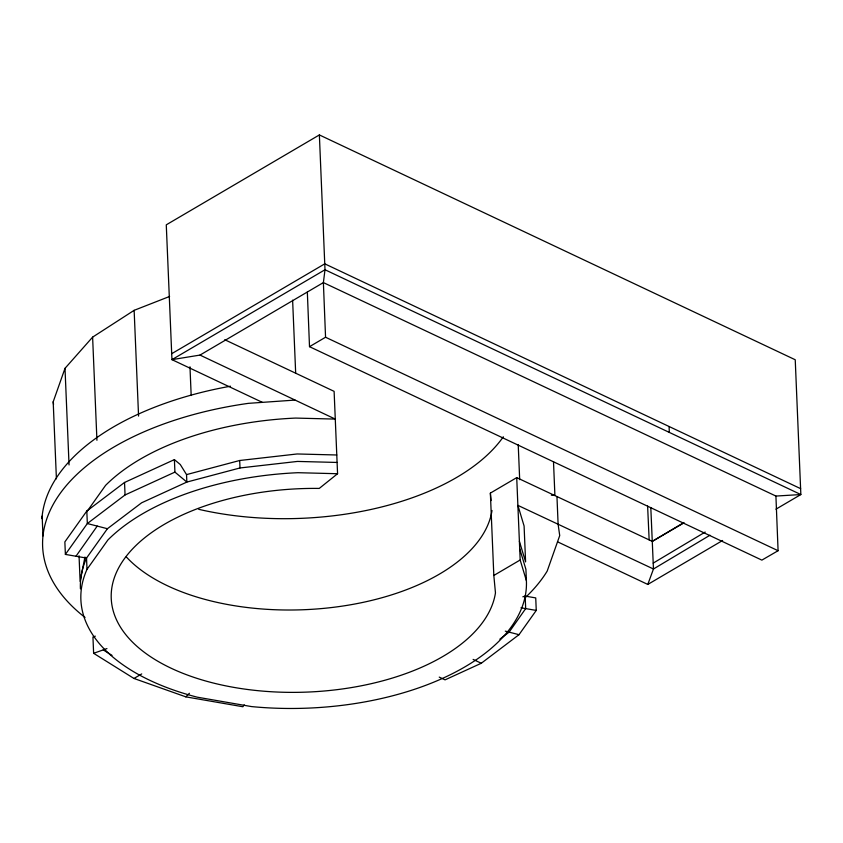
<?xml version="1.0" encoding="UTF-8"?>
<svg xmlns="http://www.w3.org/2000/svg" width="843" height="843" viewBox="0 0 843 843"><rect width="100%" height="100%" fill="white"/><g stroke="black" fill="none" stroke-linecap="round" stroke-linejoin="round"><path stroke-width="1.26" d="M84.953 557.023L80.117 581.396L79.042 555.758M56.418 478.835L53.193 401.805L65.006 368.338L92.614 337.137L134.142 310.329L169.622 296.451M557.529 541.807L647.793 584.441L653.462 569.004L650.807 507.528M75.965 556.243L97.219 526.085M174.396 459.614L174.922 472.112L186.851 482.07L186.535 474.609L180.276 464.514L174.396 459.614L124.532 482.459L86.808 511.037L64.858 541.901L65.385 554.409L86.534 558.066L107.409 528.719L141.624 502.797L186.851 482.07L240.002 467.96L297.463 461.427L337.095 462.449M86.903 511.648L105.596 485.357A222.952 117.82 -2.4 0 1 295.64 418.075L335.282 419.097L199.991 355.082L171.951 359.645L166.271 224.828L319.371 134.933L795.234 359.761L800.85 494.546L775.908 509.193M65.385 554.409L87.335 523.545L125.059 494.957L174.922 472.112M519.699 548.719L525.916 569.362L526.39 580.637A222.952 117.82 -2.4 0 1 251.509 706.582L197.22 697.172A222.952 117.82 -2.4 0 1 87.008 569.341L107.883 539.984A222.952 117.82 -2.4 0 1 297.927 472.702L337.569 473.724L334.113 391.352L224.754 339.718M244.259 704.843L242.9 706.75L185.829 696.855L133.963 678.467L93.626 653.304L92.941 637.002L95.343 636.159M439.235 677.108L445.062 679.858L481.279 663.262L519.014 634.684L536.253 610.427L535.737 597.919L525.157 596.085L522.85 596.802M185.829 696.855L189.412 693.262M337.569 473.724L319.255 488.424A192.573 101.761 -2.4 0 0 111.824 587.919A192.573 101.761 -2.4 0 0 288.032 692.345A192.573 101.761 -2.4 0 0 495.463 592.861L493.819 575.463L490.373 493.102L516.717 477.633L652.292 541.375L682.746 523.577M499.857 639.152L509.119 632.134L525.684 608.593L525.157 596.085M653.199 563.113L705.201 532.049M709.975 535.221L653.462 569.004L517.887 505.368L524.093 526.011L525.6 561.902L519.383 541.259M652.292 541.375L683.979 522.502M199.991 355.082L323.385 282.595L324.998 269.749L319.371 134.933M307.337 292.026L309.507 346.673L325.556 337.242L778.089 550.711L775.918 496.063L323.385 282.595L325.556 337.242M647.793 584.441L722.62 540.489M171.666 353.723L324.776 263.827L800.639 488.655M133.963 678.467L141.719 673.915M493.819 575.463L520.173 559.994L516.717 477.633M778.089 550.711L761.872 560.121L309.507 346.673M93.626 653.304L106.945 648.583M186.535 474.609L239.686 460.499L297.147 453.966L336.779 454.988M295.008 400.077L248.4 403.344A258.938 136.829 -2.4 0 0 85.038 617.445M775.918 496.063L800.85 494.546L324.998 269.749L171.951 359.645L262.373 402.364M551.354 495.21L554.905 495.431L553.493 461.595M520.985 607.782L536.253 610.427M107.409 528.719L87.335 523.545L86.808 511.037M505.294 631.154L519.014 634.684M473.123 659.405L481.279 663.262M103.236 649.9L112.024 655.39M520.173 559.994L526.39 580.637M53.193 401.805L53.552 404.377M490.373 493.102L491.069 500.552M647.614 506.032L649.152 539.899M556.96 496.643L558.119 524.388L559.72 535.59L547.191 571.09A258.938 136.829 -2.4 0 1 525.189 597.708M518.213 444.535L519.688 479.667M292.616 300.171L295.682 373.291M239.686 460.499L240.002 467.96M189.97 366.779L191.182 395.504M134.142 310.329L138.568 416.084M124.532 482.459L125.059 494.957M92.614 337.137L96.934 440.278M87.008 569.341L86.534 558.066A222.952 117.82 -2.4 0 0 80.433 588.857M65.006 368.338L69.052 464.946M42.15 516.085L42.982 535.937M669.089 426.526L669.31 432.438M41.929 518.624A258.938 136.829 -2.4 0 1 230.529 386.21M492.006 510.489A192.573 101.761 -2.4 0 1 334.755 607.15A192.573 101.761 -2.4 0 1 126.271 556.865M503.334 436.779A221.014 116.787 -2.4 0 1 198.685 509.309"/></g></svg>
